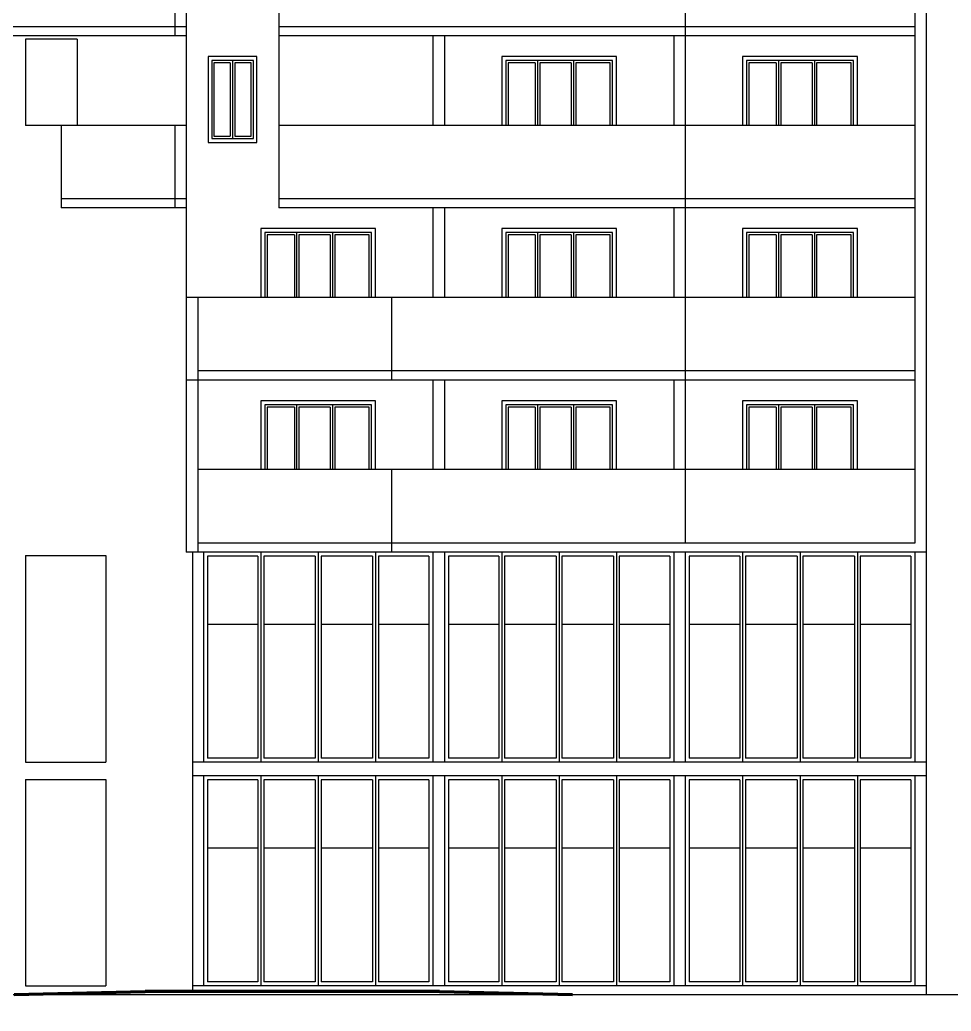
# Model space of a CAD drawing. Header units: inches. Extents: x -634 to 3638, y -6930911 to 5552.
# Drawn here: x 2264.16 to 2279.97, y 3473 to 3489.82 of the extents above; entities that cross this region are included whole.
import ezdxf

# ---------------------------------------------------------------- set-up
doc = ezdxf.new("R2010")
doc.units = ezdxf.units.IN
doc.header["$MEASUREMENT"] = 0
doc.linetypes.add('Dashed', pattern=[1128.888893, 564.444447, -564.444447])
for name, color, linetype, lineweight in [('ELEV', 134, 'Continuous', 18), ('WALLS', 7, 'Continuous', 70), ('фасады', 7, 'Continuous', 30), ('фасады2', 7, 'Continuous', 25)]:
    doc.layers.add(name, color=color, linetype=linetype, lineweight=lineweight)
doc.layers.add('развертка', color=7, linetype='Continuous')

msp = doc.modelspace()

# ---------------------------------------------------------------- hatches: boundary and pattern name
at = {"layer": 'ELEV', "linetype": 'Continuous'}
h = msp.add_hatch(dxfattribs=at)
h.set_pattern_fill('ANSI31', color=256, scale=0.01044, style=0)
h.set_pattern_definition([(45, (1262.311104, 3366.587935), (-0.02343928418428, 0.02343928418428), [])])
edge = h.paths.add_edge_path()
edge.add_ellipse((1445.78234, 3471.96182), major_axis=(0, 6932302.83262), ratio=0.00000001506, start_angle=89.999976115149, end_angle=270.000023884851)
edge.add_line((1445.67794, 3474.85168), (1445.67794, 3528.48347))
edge.add_line((1445.67794, 3528.48347), (1445.88675, 3528.48347))
edge.add_line((1445.88675, 3528.48347), (1445.88675, 3474.85168))

# ---------------------------------------------------------------- linework, layer by layer
at = {"layer": 'WALLS', "color": 7, "ltscale": 100}
for points in [[(2264.06652, 3473.27998), (2266.29299, 3473.32865)], [(2271.28433, 3473.32865), (2266.29299, 3473.32865)], [(2271.28433, 3473.32865), (2273.54202, 3473.27998)]]:
    msp.add_lwpolyline(points, dxfattribs=at)
at = {"layer": 'развертка'}
msp.add_line((2028.18312, 3473.27998), (2344.58568, 3473.27998), dxfattribs=at)
at = {"layer": 'фасады', "color": 7, "linetype": 'Dashed', "ltscale": 100}
for points in [[(2266.98727, 3492.46287), (2266.98727, 3489.5431)], [(2268.56102, 3492.46287), (2268.56102, 3489.5431)], [(2275.4546, 3492.46287), (2275.4546, 3489.5431)], [(2279.34762, 3492.46287), (2279.34762, 3489.5431)], [(2279.54227, 3492.46287), (2279.54227, 3489.5431)], [(2266.79262, 3490.94459), (2266.79262, 3489.5431)], [(2266.98727, 3489.69882), (2262.33413, 3489.69882)], [(2279.34762, 3489.69882), (2268.56102, 3489.69882)], [(2266.98727, 3489.5431), (2262.33413, 3489.5431)], [(2264.26118, 3489.4847), (2264.26118, 3488.02482)], [(2265.13711, 3489.4847), (2264.26118, 3489.4847)], [(2265.13711, 3489.4847), (2265.13711, 3488.02482)], [(2266.98727, 3489.5431), (2266.98727, 3486.62333)], [(2268.56102, 3489.5431), (2268.56102, 3486.62333)], [(2279.34762, 3489.5431), (2268.56102, 3489.5431)], [(2271.17227, 3489.5431), (2271.17227, 3488.02482)], [(2271.36692, 3489.5431), (2271.36692, 3488.02482)], [(2275.25995, 3489.5431), (2275.25995, 3488.02482)], [(2275.4546, 3489.5431), (2275.4546, 3486.62333)], [(2279.34762, 3489.5431), (2279.34762, 3486.62333)], [(2279.54227, 3489.5431), (2279.54227, 3486.62333)], [(2265.13711, 3488.02482), (2264.26118, 3488.02482)], [(2264.86459, 3488.02482), (2264.86459, 3486.62333)], [(2266.98727, 3488.02482), (2264.86459, 3488.02482)], [(2266.79262, 3488.02482), (2266.79262, 3486.62333)], [(2279.34762, 3488.02482), (2268.56102, 3488.02482)], [(2266.98727, 3486.77905), (2264.86459, 3486.77905)], [(2279.34762, 3486.77905), (2268.56102, 3486.77905)], [(2266.98727, 3486.62333), (2264.86459, 3486.62333)], [(2266.98727, 3486.62333), (2266.98727, 3483.70356)], [(2279.34762, 3486.62333), (2268.56102, 3486.62333)], [(2271.17227, 3486.62333), (2271.17227, 3485.10505)], [(2271.36692, 3486.62333), (2271.36692, 3485.10505)], [(2275.25995, 3486.62333), (2275.25995, 3485.10505)], [(2275.4546, 3486.62333), (2275.4546, 3483.70356)], [(2279.34762, 3486.62333), (2279.34762, 3483.70356)], [(2279.54227, 3486.62333), (2279.54227, 3483.70356)], [(2279.34762, 3485.10505), (2266.98727, 3485.10505)], [(2267.18192, 3485.10505), (2267.18192, 3483.70356)], [(2270.46831, 3485.10505), (2270.46831, 3483.70356)], [(2279.34762, 3483.85928), (2267.18192, 3483.85928)], [(2266.98727, 3483.70356), (2266.98727, 3480.78379)], [(2279.34762, 3483.70356), (2266.98727, 3483.70356)], [(2267.18192, 3483.70356), (2267.18192, 3480.78379)], [(2271.17227, 3483.70356), (2271.17227, 3482.18528)], [(2271.36692, 3483.70356), (2271.36692, 3482.18528)], [(2275.25995, 3483.70356), (2275.25995, 3482.18528)], [(2275.4546, 3483.70356), (2275.4546, 3480.93951)], [(2279.34762, 3483.70356), (2279.34762, 3480.93951)], [(2279.54227, 3483.70356), (2279.54227, 3480.78379)], [(2279.34762, 3482.18528), (2267.18192, 3482.18528)], [(2270.46831, 3482.18528), (2270.46831, 3480.78379)], [(2279.34762, 3480.93951), (2267.18192, 3480.93951)], [(2264.26118, 3480.72539), (2264.26118, 3477.22167)], [(2264.26118, 3480.72539), (2265.62373, 3480.72539)], [(2265.62373, 3480.72539), (2265.62373, 3477.22167)], [(2279.54227, 3480.78379), (2266.98727, 3480.78379)], [(2279.54227, 3480.78379), (2267.09363, 3480.78379)], [(2267.09363, 3480.78379), (2267.09363, 3476.98809)], [(2279.54227, 3480.78379), (2279.54227, 3476.98809)], [(2264.26118, 3477.22167), (2265.62373, 3477.22167)], [(2264.26118, 3476.92969), (2264.26118, 3473.42597)], [(2264.26118, 3476.92969), (2265.62373, 3476.92969)], [(2265.62373, 3476.92969), (2265.62373, 3473.42597)], [(2267.09363, 3476.98809), (2267.09363, 3473.32865)], [(2279.54227, 3476.98809), (2279.54227, 3473.27998)], [(2264.26118, 3473.42597), (2265.62373, 3473.42597)]]:
    msp.add_lwpolyline(points, dxfattribs=at)
at = {"layer": 'фасады2', "color": 7, "ltscale": 100}
for p, q in [((2267.41891, 3489.1246), (2267.41891, 3487.80097)), ((2268.12938, 3489.1246), (2267.41891, 3489.1246)), ((2267.45784, 3489.08567), (2267.45784, 3487.8399)), ((2267.73521, 3489.08567), (2267.45784, 3489.08567)), ((2268.09045, 3489.08567), (2267.81307, 3489.08567)), ((2268.09045, 3487.8399), (2268.09045, 3489.08567)), ((2268.12938, 3487.80097), (2268.12938, 3489.1246)), ((2267.41891, 3487.80097), (2268.12938, 3487.80097)), ((2267.45784, 3487.8399), (2267.73521, 3487.8399)), ((2267.81307, 3487.8399), (2268.09045, 3487.8399))]:
    msp.add_line(p, q, dxfattribs=at)
msp.add_lwpolyline([(2268.18778, 3489.19273), (2267.36051, 3489.19273), (2267.36051, 3487.73284), (2268.18778, 3487.73284)], close=True, dxfattribs=at)
at = {"layer": 'фасады2', "color": 7, "linetype": 'Dashed', "ltscale": 100}
for points in [[(2274.28669, 3488.02482), (2274.28669, 3489.19273), (2272.34018, 3489.19273), (2272.34018, 3488.02482)], [(2278.37437, 3488.02482), (2278.37437, 3489.19273), (2276.42785, 3489.19273), (2276.42785, 3488.02482)], [(2274.21856, 3488.02482), (2274.21856, 3489.1246), (2272.40831, 3489.1246), (2272.40831, 3488.02482)], [(2272.90953, 3489.08567), (2272.44724, 3489.08567), (2272.44724, 3488.02482)], [(2272.90953, 3489.08567), (2272.90953, 3488.02482)], [(2272.94846, 3489.1246), (2272.94846, 3488.02482)], [(2272.98739, 3489.08567), (2272.98739, 3488.02482)], [(2273.51782, 3489.08567), (2272.98739, 3489.08567)], [(2273.51782, 3489.08567), (2273.51782, 3488.02482)], [(2273.55675, 3489.1246), (2273.55675, 3488.02482)], [(2274.17963, 3488.02482), (2274.17963, 3489.08567), (2273.59568, 3489.08567)], [(2273.59568, 3489.08567), (2273.59568, 3488.02482)], [(2278.30624, 3488.02482), (2278.30624, 3489.1246), (2276.49598, 3489.1246), (2276.49598, 3488.02482)], [(2276.99721, 3489.08567), (2276.53491, 3489.08567), (2276.53491, 3488.02482)], [(2276.99721, 3489.08567), (2276.99721, 3488.02482)], [(2277.03614, 3489.1246), (2277.03614, 3488.02482)], [(2277.07507, 3489.08567), (2277.07507, 3488.02482)], [(2277.60549, 3489.08567), (2277.07507, 3489.08567)], [(2277.60549, 3489.08567), (2277.60549, 3488.02482)], [(2277.64442, 3489.1246), (2277.64442, 3488.02482)], [(2278.26731, 3488.02482), (2278.26731, 3489.08567), (2277.68336, 3489.08567)], [(2277.68336, 3489.08567), (2277.68336, 3488.02482)], [(2270.19901, 3485.10505), (2270.19901, 3486.27296), (2268.2525, 3486.27296), (2268.2525, 3485.10505)], [(2274.28669, 3485.10505), (2274.28669, 3486.27296), (2272.34018, 3486.27296), (2272.34018, 3485.10505)], [(2278.37437, 3485.10505), (2278.37437, 3486.27296), (2276.42785, 3486.27296), (2276.42785, 3485.10505)], [(2270.13089, 3485.10505), (2270.13089, 3486.20483), (2268.32063, 3486.20483), (2268.32063, 3485.10505)], [(2268.82186, 3486.1659), (2268.35956, 3486.1659), (2268.35956, 3485.10505)], [(2268.82186, 3486.1659), (2268.82186, 3485.10505)], [(2268.86079, 3486.20483), (2268.86079, 3485.10505)], [(2268.89972, 3486.1659), (2268.89972, 3485.10505)], [(2269.43014, 3486.1659), (2268.89972, 3486.1659)], [(2269.43014, 3486.1659), (2269.43014, 3485.10505)], [(2269.46907, 3486.20483), (2269.46907, 3485.10505)], [(2270.09195, 3485.10505), (2270.09195, 3486.1659), (2269.508, 3486.1659)], [(2269.508, 3486.1659), (2269.508, 3485.10505)], [(2274.21856, 3485.10505), (2274.21856, 3486.20483), (2272.40831, 3486.20483), (2272.40831, 3485.10505)], [(2272.90953, 3486.1659), (2272.44724, 3486.1659), (2272.44724, 3485.10505)], [(2272.90953, 3486.1659), (2272.90953, 3485.10505)], [(2272.94846, 3486.20483), (2272.94846, 3485.10505)], [(2272.98739, 3486.1659), (2272.98739, 3485.10505)], [(2273.51782, 3486.1659), (2272.98739, 3486.1659)], [(2273.51782, 3486.1659), (2273.51782, 3485.10505)], [(2273.55675, 3486.20483), (2273.55675, 3485.10505)], [(2274.17963, 3485.10505), (2274.17963, 3486.1659), (2273.59568, 3486.1659)], [(2273.59568, 3486.1659), (2273.59568, 3485.10505)], [(2278.30624, 3485.10505), (2278.30624, 3486.20483), (2276.49598, 3486.20483), (2276.49598, 3485.10505)], [(2276.99721, 3486.1659), (2276.53491, 3486.1659), (2276.53491, 3485.10505)], [(2276.99721, 3486.1659), (2276.99721, 3485.10505)], [(2277.03614, 3486.20483), (2277.03614, 3485.10505)], [(2277.07507, 3486.1659), (2277.07507, 3485.10505)], [(2277.60549, 3486.1659), (2277.07507, 3486.1659)], [(2277.60549, 3486.1659), (2277.60549, 3485.10505)], [(2277.64442, 3486.20483), (2277.64442, 3485.10505)], [(2278.26731, 3485.10505), (2278.26731, 3486.1659), (2277.68336, 3486.1659)], [(2277.68336, 3486.1659), (2277.68336, 3485.10505)], [(2270.19901, 3482.18528), (2270.19901, 3483.35319), (2268.2525, 3483.35319), (2268.2525, 3482.18528)], [(2270.13089, 3482.18528), (2270.13089, 3483.28506), (2268.32063, 3483.28506), (2268.32063, 3482.18528)], [(2268.82186, 3483.24613), (2268.35956, 3483.24613), (2268.35956, 3482.18528)], [(2268.82186, 3483.24613), (2268.82186, 3482.18528)], [(2268.86079, 3483.28506), (2268.86079, 3482.18528)], [(2268.89972, 3483.24613), (2268.89972, 3482.18528)], [(2269.43014, 3483.24613), (2268.89972, 3483.24613)], [(2269.43014, 3483.24613), (2269.43014, 3482.18528)], [(2269.46907, 3483.28506), (2269.46907, 3482.18528)], [(2270.09195, 3482.18528), (2270.09195, 3483.24613), (2269.508, 3483.24613)], [(2269.508, 3483.24613), (2269.508, 3482.18528)], [(2274.28669, 3482.18528), (2274.28669, 3483.35319), (2272.34018, 3483.35319), (2272.34018, 3482.18528)], [(2274.21856, 3482.18528), (2274.21856, 3483.28506), (2272.40831, 3483.28506), (2272.40831, 3482.18528)], [(2272.90953, 3483.24613), (2272.44724, 3483.24613), (2272.44724, 3482.18528)], [(2272.90953, 3483.24613), (2272.90953, 3482.18528)], [(2272.94846, 3483.28506), (2272.94846, 3482.18528)], [(2272.98739, 3483.24613), (2272.98739, 3482.18528)], [(2273.51782, 3483.24613), (2272.98739, 3483.24613)], [(2273.51782, 3483.24613), (2273.51782, 3482.18528)], [(2273.55675, 3483.28506), (2273.55675, 3482.18528)], [(2274.17963, 3482.18528), (2274.17963, 3483.24613), (2273.59568, 3483.24613)], [(2273.59568, 3483.24613), (2273.59568, 3482.18528)], [(2278.37437, 3482.18528), (2278.37437, 3483.35319), (2276.42785, 3483.35319), (2276.42785, 3482.18528)], [(2278.30624, 3482.18528), (2278.30624, 3483.28506), (2276.49598, 3483.28506), (2276.49598, 3482.18528)], [(2276.99721, 3483.24613), (2276.53491, 3483.24613), (2276.53491, 3482.18528)], [(2276.99721, 3483.24613), (2276.99721, 3482.18528)], [(2277.03614, 3483.28506), (2277.03614, 3482.18528)], [(2277.07507, 3483.24613), (2277.07507, 3482.18528)], [(2277.60549, 3483.24613), (2277.07507, 3483.24613)], [(2277.60549, 3483.24613), (2277.60549, 3482.18528)], [(2277.64442, 3483.28506), (2277.64442, 3482.18528)], [(2278.26731, 3482.18528), (2278.26731, 3483.24613), (2277.68336, 3483.24613)], [(2277.68336, 3483.24613), (2277.68336, 3482.18528)], [(2267.27924, 3480.78379), (2267.27924, 3477.22167)], [(2268.2525, 3480.78379), (2268.2525, 3477.22167)], [(2269.22576, 3480.78379), (2269.22576, 3477.22167)], [(2270.19901, 3480.78379), (2270.19901, 3477.22167)], [(2271.17227, 3480.78379), (2271.17227, 3477.22167)], [(2271.36692, 3480.78379), (2271.36692, 3477.22167)], [(2271.36692, 3480.78379), (2271.36692, 3477.22167)], [(2272.34018, 3480.78379), (2272.34018, 3477.22167)], [(2273.31343, 3480.78379), (2273.31343, 3477.22167)], [(2274.28669, 3480.78379), (2274.28669, 3477.22167)], [(2275.25995, 3480.78379), (2275.25995, 3477.22167)], [(2275.4546, 3480.78379), (2275.4546, 3477.22167)], [(2276.42785, 3480.78379), (2276.42785, 3477.22167)], [(2277.40111, 3480.78379), (2277.40111, 3477.22167)], [(2278.37437, 3480.78379), (2278.37437, 3477.22167)], [(2279.34762, 3480.78379), (2279.34762, 3477.22167)], [(2267.34737, 3480.71566), (2267.34737, 3477.2898)], [(2268.20384, 3480.71566), (2267.34737, 3480.71566)], [(2268.20384, 3480.71566), (2268.20384, 3477.2898)], [(2268.30116, 3480.71566), (2268.30116, 3477.2898)], [(2269.17709, 3480.71566), (2268.30116, 3480.71566)], [(2269.17709, 3480.71566), (2269.17709, 3477.2898)], [(2269.27442, 3480.71566), (2269.27442, 3477.2898)], [(2270.15035, 3480.71566), (2269.27442, 3480.71566)], [(2270.15035, 3480.71566), (2270.15035, 3477.2898)], [(2271.10414, 3480.71566), (2270.24768, 3480.71566)], [(2270.24768, 3480.71566), (2270.24768, 3477.2898)], [(2271.10414, 3480.71566), (2271.10414, 3477.2898)], [(2271.43505, 3480.71566), (2271.43505, 3477.2898)], [(2272.29151, 3480.71566), (2271.43505, 3480.71566)], [(2272.29151, 3480.71566), (2272.29151, 3477.2898)], [(2272.38884, 3480.71566), (2272.38884, 3477.2898)], [(2273.26477, 3480.71566), (2272.38884, 3480.71566)], [(2273.26477, 3480.71566), (2273.26477, 3477.2898)], [(2273.3621, 3480.71566), (2273.3621, 3477.2898)], [(2274.23803, 3480.71566), (2273.3621, 3480.71566)], [(2274.23803, 3480.71566), (2274.23803, 3477.2898)], [(2275.19182, 3480.71566), (2274.33535, 3480.71566)], [(2274.33535, 3480.71566), (2274.33535, 3477.2898)], [(2275.19182, 3480.71566), (2275.19182, 3477.2898)], [(2275.52273, 3480.71566), (2275.52273, 3477.2898)], [(2276.37919, 3480.71566), (2275.52273, 3480.71566)], [(2276.37919, 3480.71566), (2276.37919, 3477.2898)], [(2276.47652, 3480.71566), (2276.47652, 3477.2898)], [(2277.35245, 3480.71566), (2276.47652, 3480.71566)], [(2277.35245, 3480.71566), (2277.35245, 3477.2898)], [(2277.44977, 3480.71566), (2277.44977, 3477.2898)], [(2278.3257, 3480.71566), (2277.44977, 3480.71566)], [(2278.3257, 3480.71566), (2278.3257, 3477.2898)], [(2279.2795, 3480.71566), (2278.42303, 3480.71566)], [(2278.42303, 3480.71566), (2278.42303, 3477.2898)], [(2279.2795, 3480.71566), (2279.2795, 3477.2898)], [(2268.20384, 3479.55749), (2267.34737, 3479.55749)], [(2269.17709, 3479.55749), (2268.30116, 3479.55749)], [(2270.15035, 3479.55749), (2269.27442, 3479.55749)], [(2271.10414, 3479.55749), (2270.24768, 3479.55749)], [(2272.29151, 3479.55749), (2271.43505, 3479.55749)], [(2273.26477, 3479.55749), (2272.38884, 3479.55749)], [(2274.23803, 3479.55749), (2273.3621, 3479.55749)], [(2275.19182, 3479.55749), (2274.33535, 3479.55749)], [(2276.37919, 3479.55749), (2275.52273, 3479.55749)], [(2277.35245, 3479.55749), (2276.47652, 3479.55749)], [(2278.3257, 3479.55749), (2277.44977, 3479.55749)], [(2279.2795, 3479.55749), (2278.42303, 3479.55749)], [(2270.79951, 3477.22167), (2267.09363, 3477.22167)], [(2268.20384, 3477.2898), (2267.34737, 3477.2898)], [(2269.17709, 3477.2898), (2268.30116, 3477.2898)], [(2270.15035, 3477.2898), (2269.27442, 3477.2898)], [(2271.10414, 3477.2898), (2270.24768, 3477.2898)], [(2275.25995, 3477.22167), (2270.79951, 3477.22167)], [(2272.29151, 3477.2898), (2271.43505, 3477.2898)], [(2273.26477, 3477.2898), (2272.38884, 3477.2898)], [(2274.23803, 3477.2898), (2273.3621, 3477.2898)], [(2275.19182, 3477.2898), (2274.33535, 3477.2898)], [(2279.54227, 3477.22167), (2275.25995, 3477.22167)], [(2276.37919, 3477.2898), (2275.52273, 3477.2898)], [(2277.35245, 3477.2898), (2276.47652, 3477.2898)], [(2278.3257, 3477.2898), (2277.44977, 3477.2898)], [(2279.2795, 3477.2898), (2278.42303, 3477.2898)], [(2279.54227, 3476.98809), (2267.09363, 3476.98809)], [(2267.27924, 3476.98809), (2267.27924, 3473.42597)], [(2267.34737, 3476.91996), (2267.34737, 3473.4941)], [(2268.20384, 3476.91996), (2267.34737, 3476.91996)], [(2268.20384, 3476.91996), (2268.20384, 3473.4941)], [(2268.2525, 3476.98809), (2268.2525, 3473.42597)], [(2268.30116, 3476.91996), (2268.30116, 3473.4941)], [(2269.17709, 3476.91996), (2268.30116, 3476.91996)], [(2269.17709, 3476.91996), (2269.17709, 3473.4941)], [(2269.22576, 3476.98809), (2269.22576, 3473.42597)], [(2269.27442, 3476.91996), (2269.27442, 3473.4941)], [(2270.15035, 3476.91996), (2269.27442, 3476.91996)], [(2270.15035, 3476.91996), (2270.15035, 3473.4941)], [(2270.19901, 3476.98809), (2270.19901, 3473.42597)], [(2271.10414, 3476.91996), (2270.24768, 3476.91996)], [(2270.24768, 3476.91996), (2270.24768, 3473.4941)], [(2271.10414, 3476.91996), (2271.10414, 3473.4941)], [(2271.17227, 3476.98809), (2271.17227, 3473.42597)], [(2271.36692, 3476.98809), (2271.36692, 3473.42597)], [(2271.36692, 3476.98809), (2271.36692, 3473.42597)], [(2271.43505, 3476.91996), (2271.43505, 3473.4941)], [(2272.29151, 3476.91996), (2271.43505, 3476.91996)], [(2272.29151, 3476.91996), (2272.29151, 3473.4941)], [(2272.34018, 3476.98809), (2272.34018, 3473.42597)], [(2272.38884, 3476.91996), (2272.38884, 3473.4941)], [(2273.26477, 3476.91996), (2272.38884, 3476.91996)], [(2273.26477, 3476.91996), (2273.26477, 3473.4941)], [(2273.31343, 3476.98809), (2273.31343, 3473.42597)], [(2273.3621, 3476.91996), (2273.3621, 3473.4941)], [(2274.23803, 3476.91996), (2273.3621, 3476.91996)], [(2274.23803, 3476.91996), (2274.23803, 3473.4941)], [(2274.28669, 3476.98809), (2274.28669, 3473.42597)], [(2275.19182, 3476.91996), (2274.33535, 3476.91996)], [(2274.33535, 3476.91996), (2274.33535, 3473.4941)], [(2275.19182, 3476.91996), (2275.19182, 3473.4941)], [(2275.25995, 3476.98809), (2275.25995, 3473.42597)], [(2275.4546, 3476.98809), (2275.4546, 3473.42597)], [(2275.52273, 3476.91996), (2275.52273, 3473.4941)], [(2276.37919, 3476.91996), (2275.52273, 3476.91996)], [(2276.37919, 3476.91996), (2276.37919, 3473.4941)], [(2276.42785, 3476.98809), (2276.42785, 3473.42597)], [(2276.47652, 3476.91996), (2276.47652, 3473.4941)], [(2277.35245, 3476.91996), (2276.47652, 3476.91996)], [(2277.35245, 3476.91996), (2277.35245, 3473.4941)], [(2277.40111, 3476.98809), (2277.40111, 3473.42597)], [(2277.44977, 3476.91996), (2277.44977, 3473.4941)], [(2278.3257, 3476.91996), (2277.44977, 3476.91996)], [(2278.3257, 3476.91996), (2278.3257, 3473.4941)], [(2278.37437, 3476.98809), (2278.37437, 3473.42597)], [(2279.2795, 3476.91996), (2278.42303, 3476.91996)], [(2278.42303, 3476.91996), (2278.42303, 3473.4941)], [(2279.2795, 3476.91996), (2279.2795, 3473.4941)], [(2279.34762, 3476.98809), (2279.34762, 3473.42597)], [(2268.20384, 3475.76179), (2267.34737, 3475.76179)], [(2269.17709, 3475.76179), (2268.30116, 3475.76179)], [(2270.15035, 3475.76179), (2269.27442, 3475.76179)], [(2271.10414, 3475.76179), (2270.24768, 3475.76179)], [(2272.29151, 3475.76179), (2271.43505, 3475.76179)], [(2273.26477, 3475.76179), (2272.38884, 3475.76179)], [(2274.23803, 3475.76179), (2273.3621, 3475.76179)], [(2275.19182, 3475.76179), (2274.33535, 3475.76179)], [(2276.37919, 3475.76179), (2275.52273, 3475.76179)], [(2277.35245, 3475.76179), (2276.47652, 3475.76179)], [(2278.3257, 3475.76179), (2277.44977, 3475.76179)], [(2279.2795, 3475.76179), (2278.42303, 3475.76179)], [(2268.20384, 3473.4941), (2267.34737, 3473.4941)], [(2269.17709, 3473.4941), (2268.30116, 3473.4941)], [(2270.15035, 3473.4941), (2269.27442, 3473.4941)], [(2271.10414, 3473.4941), (2270.24768, 3473.4941)], [(2272.29151, 3473.4941), (2271.43505, 3473.4941)], [(2273.26477, 3473.4941), (2272.38884, 3473.4941)], [(2274.23803, 3473.4941), (2273.3621, 3473.4941)], [(2275.19182, 3473.4941), (2274.33535, 3473.4941)], [(2276.37919, 3473.4941), (2275.52273, 3473.4941)], [(2277.35245, 3473.4941), (2276.47652, 3473.4941)], [(2278.3257, 3473.4941), (2277.44977, 3473.4941)], [(2279.2795, 3473.4941), (2278.42303, 3473.4941)], [(2270.79951, 3473.42597), (2267.09363, 3473.42597)], [(2275.25995, 3473.42597), (2270.79951, 3473.42597)], [(2279.54227, 3473.42597), (2275.25995, 3473.42597)]]:
    msp.add_lwpolyline(points, dxfattribs=at)
at = {"layer": 'фасады2', "color": 7, "ltscale": 100}
for points in [[(2267.73521, 3489.08567), (2267.73521, 3487.8399)], [(2267.77414, 3489.1246), (2267.77414, 3487.80097)], [(2267.81307, 3489.08567), (2267.81307, 3487.8399)], [(2267.81307, 3489.08567), (2267.81307, 3487.8399)]]:
    msp.add_lwpolyline(points, dxfattribs=at)

doc.saveas('drawing.dxf')
